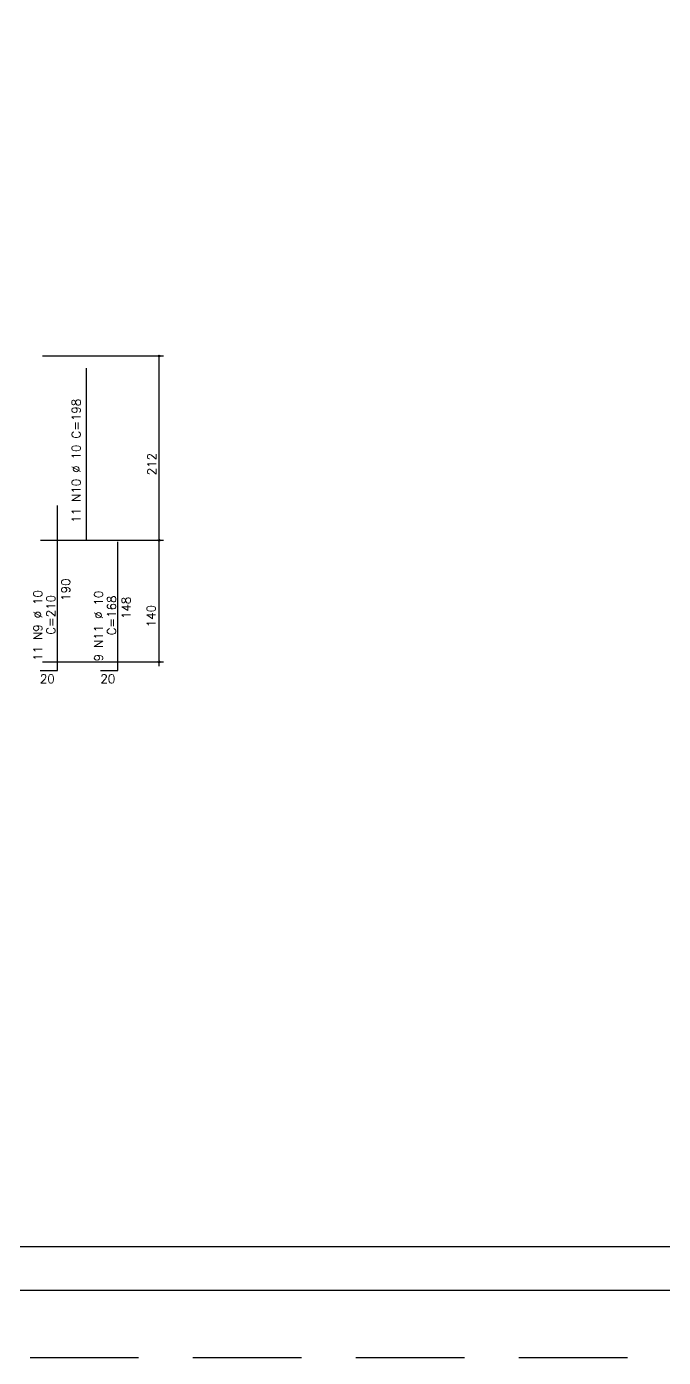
# Model space of a CAD drawing. Extents: x -1.9 to 86, y -1.5 to 61.
# Drawn here: x 50.47 to 65.13, y -1.55 to 29.08 of the extents above; entities that cross this region are included whole.
import ezdxf

# ---------------------------------------------------------------- set-up
doc = ezdxf.new("R2010")
doc.units = 0
doc.header["$MEASUREMENT"] = 0
doc.linetypes.add('HIDDEN', pattern=[0.375, 0.25, -0.125])
doc.layers.get('0').update_dxf_attribs({"linetype": 'CONTINUOUS'})
doc.layers.get('Defpoints').update_dxf_attribs({"linetype": 'CONTINUOUS'})
for name, color, linetype in [('ARQ_FOLHA', 7, 'CONTINUOUS'), ('PENA_02', 2, 'CONTINUOUS'), ('PENA_03', 3, 'CONTINUOUS'), ('PENA_05', 5, 'CONTINUOUS')]:
    doc.layers.add(name, color=color, linetype=linetype)
doc.styles.get("Standard").update_dxf_attribs({"font": 'ROMANS.SHX'})

# ---------------------------------------------------------------- blocks, each defined once
blk = doc.blocks.new('FOLHA A1 - 841 X 594')
at = {"layer": 'ARQ_FOLHA', "color": 1}
for points in [[(-841, 0), (0, 0), (0, 594), (-841, 594)], [(-816, 10), (-10, 10), (-10, 584), (-816, 584)]]:
    blk.add_lwpolyline(points, close=True, dxfattribs=at)
at = {"layer": 'Defpoints', "color": 8, "linetype": 'HIDDEN', "ltscale": 100}
blk.add_lwpolyline([(-860.5, 609.5), (-860.5, -15.5), (19.5, -15.5), (19.5, 609.5)], close=True, dxfattribs=at)
blk = doc.blocks.new('*U24')
blk.add_blockref('FOLHA A1 - 841 X 594', (0, 0))

msp = doc.modelspace()

# ---------------------------------------------------------------- linework, layer by layer
at = {"layer": 'PENA_02', "linetype": 'Continuous'}
for centre, radius in [((53.523456, 21.495781), 0.02), ((53.523456, 21.495781), 0.01), ((53.523456, 17.255781), 0.02), ((53.523456, 17.255781), 0.01), ((53.523456, 14.455781), 0.02), ((53.523456, 14.455781), 0.01)]:
    msp.add_circle(centre, radius, dxfattribs=at)
at = {"layer": 'PENA_03', "linetype": 'Continuous'}
for p, q in [((50.83414, 21.495781), (53.623456, 21.495781)), ((53.523456, 14.355249), (53.523456, 21.495781)), ((50.792208, 17.255781), (53.623456, 17.255781)), ((50.83414, 14.455781), (53.623456, 14.455781))]:
    msp.add_line(p, q, dxfattribs=at)
at = {"layer": 'PENA_05', "linetype": 'Continuous'}
for p, q in [((51.847586, 17.255781), (51.847586, 21.215781)), ((51.181529, 14.255781), (51.181529, 18.055781)), ((52.574771, 14.255781), (52.574771, 17.215781)), ((50.781529, 14.255781), (51.181529, 14.255781)), ((52.174771, 14.255781), (52.574771, 14.255781))]:
    msp.add_line(p, q, dxfattribs=at)

# ---------------------------------------------------------------- block references
at = {"xscale": 0.09999999999999938, "yscale": 0.09999999999999938, "zscale": 0.09999999999999938}
msp.add_blockref('*U24', (84.1, 0.000002), dxfattribs=at)

# ---------------------------------------------------------------- texts
at = {"layer": 'PENA_03', "linetype": 'Continuous'}
for s, p in [('11 N10 %%c 10 C=198', (51.713487, 17.656801)), ('212', (53.452638, 18.74996)), ('190', (51.471529, 15.860781)), ('11 N9 %%c 10', (50.829531, 14.479244)), ('C=210', (51.129531, 15.079244)), ('9 N11 %%c 10', (52.229122, 14.465727)), ('C=168', (52.529122, 15.065727)), ('148', (52.864771, 15.440781)), ('140', (53.439677, 15.252028))]:
    msp.add_text(s, height=0.2, rotation=90, dxfattribs=at).set_placement(p)
for p in [(50.776529, 13.965781), (52.169771, 13.965781)]:
    msp.add_text('20', height=0.2, dxfattribs=at).set_placement(p)

doc.saveas('drawing.dxf')
